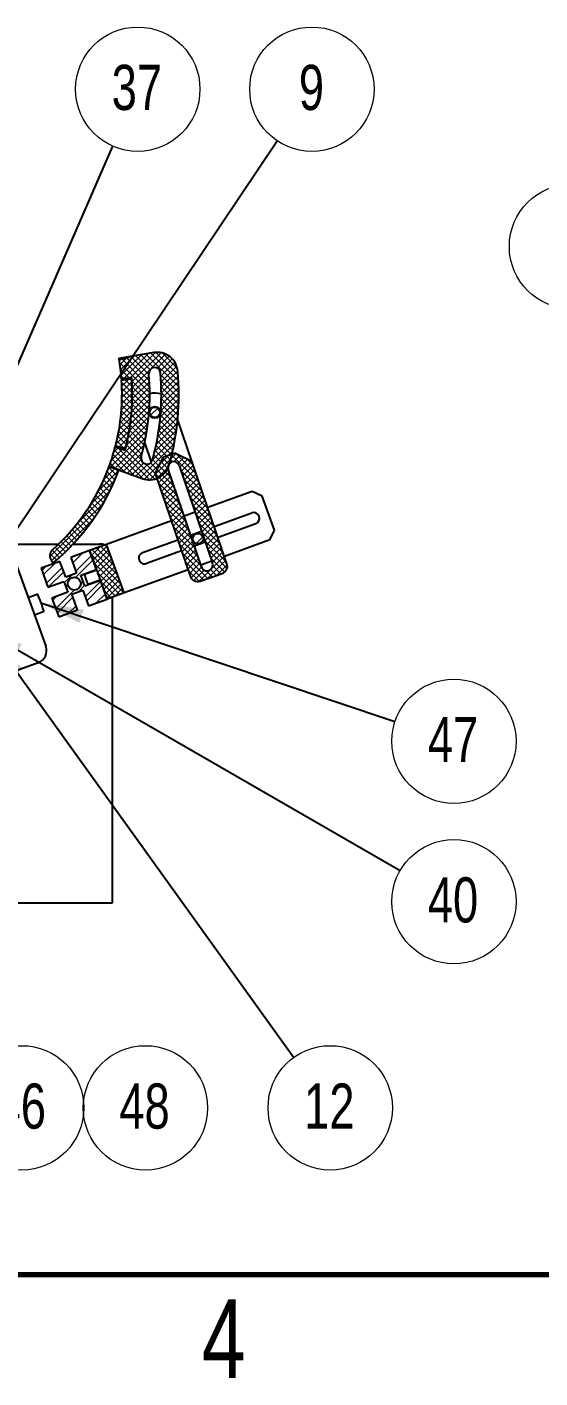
# Model space of a CAD drawing. Header units: millimetres. Extents: x 2 to 418, y 2 to 295.
# Drawn here: x 219.7 to 259.5, y 2 to 106.7 of the extents above; entities that cross this region are included whole.
import ezdxf

# ---------------------------------------------------------------- set-up
doc = ezdxf.new("R2010")
doc.units = ezdxf.units.MM
doc.styles.add('SLDTEXTSTYLE0', font='TXT', dxfattribs={"width": 0.75})
doc.dimstyles.new('SLDDIMSTYLE0', dxfattribs={"dimtxt": 0.18, "dimasz": 1.016, "dimexe": 0, "dimexo": 0.0625, "dimgap": 0, "dimtad": 0, "dimtih": 1, "dimtoh": 1, "dimdec": 0, "dimrnd": 1e-09, "dimzin": 0, "dimdsep": 46, "dimtxsty": 'Standard', "dimblk1": 'DOT', "dimblk2": 'DOT', "dimsah": 1, "dimcen": 0.09, "dimadec": 0, "dimazin": 0, "dimtfac": 1.016, "dimtdec": 0, "dimtofl": 0, "dimtmove": 0, "dimatfit": 3, "dimldrblk": 'DOT', "dimfxl": 1, "dimfrac": 2, "dimtolj": 1, "dimtzin": 0, "dimarcsym": 0})
doc.dimstyles.new('SLDDIMSTYLE1', dxfattribs={"dimtxt": 0.18, "dimasz": 3.302, "dimexe": 0, "dimexo": 0.0625, "dimgap": 0, "dimtad": 0, "dimtih": 1, "dimtoh": 1, "dimdec": 0, "dimrnd": 1e-09, "dimzin": 0, "dimdsep": 46, "dimtxsty": 'Standard', "dimsah": 1, "dimcen": 0.09, "dimadec": 0, "dimazin": 0, "dimtfac": 3.302, "dimtdec": 0, "dimtofl": 0, "dimtmove": 0, "dimatfit": 3, "dimfxl": 1, "dimfrac": 2, "dimtolj": 1, "dimtzin": 0, "dimarcsym": 0})
pattern_1 = [(45, (0, 0), (-0.2245064030267288, 0.2245064030267289), []), (135, (0, 0), (-0.2245064030267289, -0.2245064030267288), [])]
pattern_2 = [(45, (0, 0), (-2.245064030267288, 2.245064030267288), [])]

# ---------------------------------------------------------------- blocks, each defined once
blk = doc.blocks.new('SW_NOTE_6')
at = {"color": 0, "linetype": 'Continuous', "lineweight": 0}
blk.add_circle((-4.7843185209, -0.5628202665), 4.817309452555723, dxfattribs=at)
at = {"color": 0, "linetype": 'Continuous', "lineweight": 0, "insert": (-4.8548047144, 1.3249501029), "char_height": 3.5, "attachment_point": 2, "style": 'SLDTEXTSTYLE0'}
blk.add_mtext('10', dxfattribs=at)
blk = doc.blocks.new('SW_NOTE_49')
at = {"color": 0, "linetype": 'Continuous', "lineweight": 0}
blk.add_circle((2.6840148626, 4.0003168099), 4.81730945255568, dxfattribs=at)
at = {"color": 0, "linetype": 'Continuous', "lineweight": 0, "insert": (2.6487717658, 5.8880871793), "char_height": 3.5, "attachment_point": 2, "style": 'SLDTEXTSTYLE0'}
blk.add_mtext('9', dxfattribs=at)
blk = doc.blocks.new('_Dot')
at = {"color": 0, "linetype": 'ByBlock', "lineweight": -2}
blk.add_line((-0.5, 0), (-1, 0), dxfattribs=at)
at = {"color": 0, "linetype": 'ByBlock', "const_width": 0.5}
blk.add_lwpolyline([(-0.25, 0, 1), (0.25, 0, 1)], format="xyb", close=True, dxfattribs=at)
blk = doc.blocks.new('SW_NOTE_53')
at = {"color": 0, "linetype": 'Continuous', "lineweight": 0}
blk.add_circle((1.444442914, -4.5956561044), 4.817309452555674, dxfattribs=at)
at = {"color": 0, "linetype": 'Continuous', "lineweight": 0, "insert": (1.3739567205, -2.707885735), "char_height": 3.5, "attachment_point": 2, "style": 'SLDTEXTSTYLE0'}
blk.add_mtext('46', dxfattribs=at)
blk = doc.blocks.new('SW_NOTE_54')
at = {"color": 0, "linetype": 'Continuous', "lineweight": 0}
blk.add_circle((2.5861111935, 2.6239667198), 4.817309452555624, dxfattribs=at)
at = {"color": 0, "linetype": 'Continuous', "lineweight": 0, "insert": (2.515625, 4.5117370892), "char_height": 3.5, "attachment_point": 2, "style": 'SLDTEXTSTYLE0'}
blk.add_mtext('48', dxfattribs=at)
blk = doc.blocks.new('SW_NOTE_55')
at = {"color": 0, "linetype": 'Continuous', "lineweight": 0}
blk.add_circle((2.8134469783, -3.9103690954), 4.817309452555674, dxfattribs=at)
at = {"color": 0, "linetype": 'Continuous', "lineweight": 0, "insert": (2.7429607848, -2.022598726), "char_height": 3.5, "attachment_point": 2, "style": 'SLDTEXTSTYLE0'}
blk.add_mtext('12', dxfattribs=at)
blk = doc.blocks.new('SW_NOTE_56')
at = {"color": 0, "linetype": 'Continuous', "lineweight": 0}
blk.add_circle((4.566880843, -1.5329937142), 4.817309452555651, dxfattribs=at)
at = {"color": 0, "linetype": 'Continuous', "lineweight": 0, "insert": (4.4963946495, 0.3547766552), "char_height": 3.5, "attachment_point": 2, "style": 'SLDTEXTSTYLE0'}
blk.add_mtext('47', dxfattribs=at)
blk = doc.blocks.new('SW_NOTE_63')
at = {"color": 0, "linetype": 'Continuous', "lineweight": 0}
blk.add_circle((1.924797676, 4.4160643415), 4.81730945255568, dxfattribs=at)
at = {"color": 0, "linetype": 'Continuous', "lineweight": 0, "insert": (1.8543114824, 6.3038347109), "char_height": 3.5, "attachment_point": 2, "style": 'SLDTEXTSTYLE0'}
blk.add_mtext('37', dxfattribs=at)
blk = doc.blocks.new('SW_NOTE_64')
at = {"color": 0, "linetype": 'Continuous', "lineweight": 0}
blk.add_circle((4.1723899353, -2.4078273588), 4.817309452555651, dxfattribs=at)
at = {"color": 0, "linetype": 'Continuous', "lineweight": 0, "insert": (4.1019037418, -0.5200569894), "char_height": 3.5, "attachment_point": 2, "style": 'SLDTEXTSTYLE0'}
blk.add_mtext('40', dxfattribs=at)

msp = doc.modelspace()

# ---------------------------------------------------------------- hatches: boundary and pattern name
at = {"linetype": 'Continuous', "lineweight": 18}
h = msp.add_hatch(dxfattribs=at)
h.set_pattern_fill('ANSI37', scale=0.1, style=0)
h.set_pattern_definition(pattern_1)
edge = h.paths.add_edge_path(flags=0)
edge.add_arc((229.7909476525217, 79.89296690409647), 1.6, 4.952592892948532, 99.78322148499147)
edge.add_line((229.519074173006, 81.46969922479522), (226.8262994577256, 81.00538830671202))
edge.add_arc((210.8618847106508, 78.25266932661596), 16.2, 4.115138476594495, 9.783221484990179, ccw=False)
edge.add_line((227.0201187993646, 79.41519723351833), (227.8121748812381, 79.55177022065352))
edge.add_arc((210.8618847106508, 78.25266932661596), 17, -14.81624134687462, 4.382684316855091, ccw=False)
edge.add_line((227.2966506878631, 73.90543258653985), (226.542423506171, 74.18318495114679))
edge.add_arc((210.8618847106508, 78.25266932661596), 16.2, 339.78322148499126, 345.45130449338706, ccw=False)
edge.add_line((226.0638329282165, 72.65438651932142), (228.6279996973595, 71.71010421199567))
edge.add_arc((229.180916517833, 73.21153119644664), 1.6, 249.7832214849951, 344.613850077035)
edge.add_arc((210.8618847106508, 78.25266932661596), 20.6, 344.6138500770342, 364.9525928929497)
edge = h.paths.add_edge_path(flags=0)
edge.add_arc((210.8618847106508, 78.25266932661596), 19.25, -15.334636182536485, 4.901079152517013, ccw=False)
edge.add_arc((228.9925619762772, 73.28089480541155), 0.4499999999999965, 164.6653638174678, 344.6653638174634, ccw=False)
edge.add_arc((210.8618847106508, 78.25266932661596), 18.35, 344.6653638174651, 364.9010791525186)
edge.add_arc((229.5931460301338, 79.85886028078033), 0.4499999999999982, 4.901079152519912, 184.9010791525174, ccw=False)
h = msp.add_hatch(dxfattribs=at)
h.set_pattern_fill('ANSI37', scale=0.1, style=0)
h.set_pattern_definition(pattern_1)
h.paths.add_polyline_path([(227.6247565306518, 81.08217959276033), (227.6146656180749, 81.14132504646987), (226.8262994577255, 81.00538830671204), (226.8363852175318, 80.94624196451835)], flags=0)
h = msp.add_hatch(dxfattribs=at)
h.set_pattern_fill('ANSI37', scale=0.1, style=0)
h.set_pattern_definition(pattern_1)
edge = h.paths.add_edge_path(flags=0)
edge.add_arc((210.8618847106508, 78.25266932661596), 17, 345.5223919622591, 364.044051007725)
edge.add_line((227.8195568221228, 79.45156738725437), (227.0270213037323, 79.31491173163293))
edge.add_arc((210.8618847106508, 78.25266932661596), 16.2, -14.193168378927282, 3.7596113489083223, ccw=False)
edge.add_line((226.5673731019196, 74.28056227975536), (227.322056822058, 74.00264178989906))
h = msp.add_hatch(dxfattribs=at)
h.set_pattern_fill('ANSI31', style=0)
h.set_pattern_definition(pattern_2)
edge = h.paths.add_edge_path(flags=0)
edge.add_arc((229.6086910136696, 76.83942715448305), 0.4, 0, 360)
h = msp.add_hatch(dxfattribs=at)
h.set_pattern_fill('ANSI37', scale=0.1, style=0)
h.set_pattern_definition(pattern_1)
edge = h.paths.add_edge_path(flags=0)
edge.add_arc((232.9212661389627, 64.33955331354812), 0.6000000000000001, 198.8336051002792, 288.8336051002767)
edge.add_line((233.1149586598565, 63.77167726426467), (234.8185868077069, 64.35275482694625))
edge.add_arc((234.624894286813, 64.92063087622971), 0.6000000000000001, 288.8336051002792, 378.8336051002826)
edge.add_line((235.1927703360965, 65.11432339712358), (232.4810750435823, 73.0645880870919))
edge.add_line((232.4810750435823, 73.0645880870919), (231.2117940932868, 73.68822730107455))
edge.add_line((231.2117940932868, 73.68822730107455), (230.2653340111476, 73.36540643291808))
edge.add_line((230.2653340111476, 73.36540643291808), (229.641694797165, 72.09612548262257))
edge.add_line((229.641694797165, 72.09612548262257), (232.3533900896792, 64.14586079265425))
edge = h.paths.add_edge_path(flags=0)
edge.add_line((233.2180448286626, 64.86340673707416), (230.635477883411, 72.43508739418678))
edge.add_arc((231.0613849203736, 72.5803567848572), 0.4500000000000001, 18.833605100280977, 198.8336051002824, ccw=False)
edge.add_line((231.4872919573363, 72.72562617552764), (234.0698589025879, 65.15394551841497))
edge.add_arc((233.6439518656252, 65.00867612774452), 0.4500000000000001, -161.16639489972295, 18.83360510028149, ccw=False)
h = msp.add_hatch(dxfattribs=at)
h.set_pattern_fill('ANSI37', scale=0.1, style=0)
h.set_pattern_definition(pattern_1)
edge = h.paths.add_edge_path(flags=0)
edge.add_arc((210.8618847106508, 78.25266932661596), 17, 309.7832214849917, 339.7832214849923)
edge.add_line((226.814546420442, 72.37792810908472), (226.0638329282165, 72.6543865193215))
edge.add_arc((210.8618847106508, 78.25266932661596), 16.2, 311.8299345826635, 339.78322148499154, ccw=False)
edge.add_arc((222.0661719324082, 65.73452458179203), 0.6000000000000001, 131.8299345826635, 219.7832214849905)
edge.add_line((221.6050893680575, 65.35059376920759), (221.7399244005435, 65.18866333667866))
h = msp.add_hatch(dxfattribs=at)
h.set_pattern_fill('ANSI31', style=0)
h.set_pattern_definition(pattern_2)
edge = h.paths.add_edge_path(flags=0)
edge.add_arc((232.9464960189559, 67.05350712549524), 0.4, 0, 360)
h = msp.add_hatch(dxfattribs=at)
h.set_pattern_fill('ANSI32', scale=0.1, style=0)
h.set_pattern_definition([(45, (0, 0), (-0.6735192090801866, 0.6735192090801867), []), (45, (0.449013, 0), (-0.6735192090801866, 0.6735192090801867), [])])
h.paths.add_polyline_path([(223.6215601447241, 61.531152485882), (223.1769339584007, 62.75275289290369), (224.022657317108, 63.06057102189678), (224.4672835034314, 61.83897061487512), (225.9238070656496, 62.36910183702989), (225.3936758434948, 63.82562539924805), (224.1720754364731, 63.38099921292469), (223.86425730748, 64.22672257163201), (225.0858577145017, 64.67134875795536), (224.5557264923469, 66.12787232017354), (223.0992029301287, 65.59774109801874), (223.5438291164521, 64.37614069099706), (222.6981057577448, 64.06832256200396), (222.2534795714215, 65.28992296902567), (220.7969560092033, 64.75979174687089), (221.327087231358, 63.30326818465269), (222.5486876383797, 63.74789437097607), (222.8565057673728, 62.90217101226875), (221.6349053603512, 62.4575448259454), (222.1650365825059, 61.00102126372722)], flags=0)
edge = h.paths.add_edge_path(flags=0)
edge.add_arc((223.3603815374264, 63.56444679195037), 0.5, 0, 360)
h = msp.add_hatch(dxfattribs=at)
h.set_pattern_fill('ANSI37', scale=0.1, style=0)
h.set_pattern_definition(pattern_1)
h.paths.add_polyline_path([(225.9238070656496, 62.36910183702985), (227.2393767347499, 62.84793003768579), (225.8712961614472, 66.60670052082945), (224.5557264923469, 66.12787232017352)], flags=0)

# ---------------------------------------------------------------- linework, layer by layer
at = {"color": 7, "linetype": 'Continuous', "lineweight": 25}
for p, q in [((229.5190739694, 81.4696978549), (226.8263000312, 81.005389593)), ((227.6146668258, 81.1413239459), (226.8263000312, 81.005389593)), ((226.8263000312, 81.005389593), (226.8363851371, 80.9462409238)), ((226.8363851371, 80.9462409238), (227.6247578922, 81.0821782569)), ((227.6247578922, 81.0821782569), (227.6146668258, 81.1413239459)), ((227.812175757, 79.5517693977), (227.0201194349, 79.4151972751)), ((227.0201194349, 79.4151972751), (227.0270216527, 79.3149124603)), ((227.8195577922, 79.4515680293), (227.0270216527, 79.3149124603)), ((232.4810761276, 73.0645876149), (231.3709575, 76.3192813615)), ((229.3365466657, 72.9907672624), (228.8231957021, 74.4958352069)), ((226.5673744741, 74.2805611114), (226.5424239698, 74.1831850032)), ((226.5424239698, 74.1831850032), (227.2966492238, 73.905433319)), ((226.5673744741, 74.2805611114), (227.3220557037, 74.0026425342)), ((229.6416956249, 72.0961253862), (230.2653330627, 73.3654062967)), ((231.2117952171, 73.688228033), (230.2653330627, 73.3654062967)), ((231.2117952171, 73.688228033), (232.4810761276, 73.0645876149)), ((226.0638314548, 72.6543869595), (228.6279994312, 71.710104845)), ((226.8145459953, 72.3779286961), (226.0638314548, 72.6543869595)), ((233.218045837, 64.8634072165), (230.6354779067, 72.4350880603)), ((231.4872908655, 72.7256264309), (234.0698587957, 65.1539455871)), ((235.19276858, 65.1143233995), (232.4810761276, 73.0645876149)), ((229.6416956249, 72.0961253862), (232.3533910575, 64.1458611707)), ((237.1476101938, 70.7109417538), (233.710550076, 69.459956489)), ((237.9166352811, 70.3523393492), (237.1476101938, 70.7109417538)), ((238.8742911878, 67.7211995939), (237.9166352811, 70.3523393492)), ((232.723670012, 69.1007610182), (231.8777698341, 68.7928791861)), ((230.8908897701, 68.4336837153), (225.8712965312, 66.606700025)), ((234.2110264364, 67.9926391463), (237.1139216485, 69.0492059807)), ((237.421743876, 68.2034831266), (234.501628882, 67.1406488637)), ((232.3782461944, 67.3255618433), (233.2241463724, 67.6334436754)), ((238.515685803, 66.9521715264), (238.8742911878, 67.7211995939)), ((216.5000128808, 66.6403408865), (222.1576291385, 66.6403408865)), ((224.5557266536, 66.1278720717), (223.099203712, 65.5977409105)), ((223.2777553859, 66.6403408865), (225.3236848178, 66.6403408865)), ((225.8712965312, 66.606700025), (224.5557266536, 66.1278720717)), ((225.0858563247, 64.6713491301), (224.5557266536, 66.1278720717)), ((224.5557266536, 66.1278720717), (225.9238082233, 62.3691018442)), ((227.2393781009, 62.8479297976), (225.8712965312, 66.606700025)), ((228.6566901269, 65.9710254292), (231.3913661304, 66.9663663725)), ((231.6819655958, 66.1143745999), (228.9645063939, 65.125302575)), ((233.5147458377, 66.7814533929), (232.6688456598, 66.4735715608)), ((238.515685803, 66.9521715264), (235.0021052423, 65.673331521)), ((218.9033377233, 64.9219136457), (221.1606699291, 58.7199423234)), ((222.2534793678, 65.2899231533), (220.7969564262, 64.7597919921)), ((221.605088121, 65.3505932311), (221.7399257484, 65.1886638025)), ((222.6981061759, 64.0683229784), (222.2534793678, 65.2899231533)), ((223.099203712, 65.5977409105), (223.5438305202, 64.3761407356)), ((234.015222198, 65.3141360501), (233.1693220201, 65.006254218)), ((220.7969564262, 64.7597919921), (221.3270860973, 63.3032675604)), ((223.5438305202, 64.3761407356), (222.6981061759, 64.0683229784)), ((223.8642561498, 64.2267223219), (225.0858563247, 64.6713491301)), ((224.172075397, 63.3809994678), (223.8642561498, 64.2267223219)), ((225.1029598775, 64.6243642787), (224.1632658306, 64.2823438863)), ((224.4368809524, 63.5305892448), (225.3765749994, 63.8726096372)), ((232.1824419561, 64.6470587472), (227.2393781009, 62.8479297976)), ((233.1149596038, 63.7716766218), (234.8185885015, 64.3527548532)), ((221.3270860973, 63.3032675604), (222.5486862722, 63.7478943686)), ((222.8565055194, 62.9021715144), (221.6349053445, 62.4575447063)), ((222.5486862722, 63.7478943686), (222.8565055194, 62.9021715144)), ((223.1769341293, 62.7527531008), (224.0226584735, 63.0605708579)), ((224.0226584735, 63.0605708579), (224.4672823015, 61.838970683)), ((225.393675572, 63.8256247858), (224.172075397, 63.3809994678)), ((225.9238082233, 62.3691018442), (225.393675572, 63.8256247858)), ((227.2393781009, 62.8479297976), (225.9238082233, 62.3691018442)), ((220.5443459812, 62.7523284177), (219.7925913396, 62.4787132959)), ((221.6349053445, 62.4575447063), (222.1650379958, 61.0010210196)), ((223.6215609374, 61.5311529259), (223.1769341293, 62.7527531008)), ((224.4672823015, 61.838970683), (225.9238082233, 62.3691018442)), ((226.3236838642, 38.8241622369), (226.3236838642, 62.514645956)), ((220.271419293, 61.1631426732), (221.0231739345, 61.4367585401)), ((222.1650379958, 61.0010210196), (223.6215609374, 61.5311529259)), ((220.5629992547, 57.4382293741), (214.094154841, 55.083762459)), ((186.3236851307, 38.8241622369), (226.3236838642, 38.8241622369))]:
    msp.add_line(p, q, dxfattribs=at)
at = {"color": 7, "linetype": 'Continuous', "lineweight": 70}
msp.add_line((410, 10), (10, 10), dxfattribs=at)
at = {"color": 7, "linetype": 'Continuous', "lineweight": 25, "flags": 128}
for points in [[(224.4368809524, 63.5305892448), (224.4368302884, 63.5307293157), (224.4249957862, 63.5632496099), (224.3941414419, 63.6480223159), (224.3489641013, 63.772140048), (224.2963451209, 63.9167081336), (224.2442953649, 64.0597175578), (224.2007362905, 64.1793947438), (224.1723018947, 64.2575230221), (224.1632658306, 64.2823438863)], [(221.0231739345, 61.4367585401), (221.0221546951, 61.4395525078), (221.0036772552, 61.4903252343), (220.9636706176, 61.6002421598), (220.9060537877, 61.7585446457), (220.836465365, 61.9497384648), (220.76171518, 62.1551047782), (220.6891256633, 62.3545448999), (220.6257987085, 62.5285338382), (220.5779361787, 62.660039566), (220.5502170387, 62.7361919502), (220.5443459812, 62.7523284177)]]:
    msp.add_lwpolyline(points, dxfattribs=at)
at = {"color": 7, "linetype": 'Continuous', "lineweight": 25}
for centre, radius in [((229.6086910137, 76.8394271545), 0.4499999999999993), ((229.6086910137, 76.8394271545), 0.4000000000000031), ((232.946496019, 67.0535071255), 0.4000000000000166), ((223.3603815374, 63.564446792), 0.4999999999999987)]:
    msp.add_circle(centre, radius, dxfattribs=at)
for centre, radius, start, end in [((210.8618847107, 78.2526693266), 16.2, 4.1151384766, 9.783221485), ((229.7909476525, 79.8929669041), 1.600000000000011, 4.9525928929, 99.783221485), ((210.8618847107, 78.2526693266), 18.35000000000001, 344.6653638175, 4.9010791525), ((229.5931460301, 79.8588602808), 0.4500000000000807, 4.9010791525, 184.9010791525), ((210.8618847107, 78.2526693266), 19.25000000000012, 344.6653638175, 4.9010791525), ((210.8618847107, 78.2526693266), 20.60000000000007, 344.613850077, 4.9525928929), ((210.8618847107, 78.2526693266), 16.20000000000002, 345.8068316211, 3.7596113489), ((210.8618847107, 78.2526693266), 17.00000000000004, 345.1837586531, 4.3826843169), ((210.8618847107, 78.2526693266), 17.00000000000001, 345.5223919623, 4.0440510077), ((229.6086910137, 76.8394271545), 1.500000000000007, 70.3993373999, 105.3406725643), ((210.8618847107, 78.2526693266), 16.20000000000005, 339.783221485, 345.4513044934), ((228.9925619763, 73.2808948054), 0.4500000000000157, 164.6653638175, 344.6653638175), ((210.8618847107, 78.2526693266), 16.20000000000002, 311.8299345827, 339.783221485), ((210.8618847107, 78.2526693266), 17.00000000000002, 309.783221485, 339.783221485), ((229.1809165178, 73.2115311964), 1.60000000000004, 249.783221485, 344.613850077), ((231.0613849204, 72.5803567849), 0.4500000000000446, 18.8336051003, 198.8336051003), ((237.2678323251, 68.6263449132), 0.4500000000000164, 290, 110), ((222.0661719324, 65.7345245818), 0.6000000000000084, 131.8299345827, 219.783221485), ((225.3236851755, 65.6403409803), 1, 66.1194900481, 90), ((228.810598738, 65.5481636232), 0.4499999999999933, 110, 290), ((233.6439518656, 65.0086761277), 0.4500000000000761, 198.8336051003, 18.8336051003), ((234.6248942868, 64.9206308762), 0.6000000000000086, 288.8336051003, 18.8336051003), ((232.921266139, 64.3395533135), 0.6000000000000624, 198.8336051003, 288.8336051003), ((220.2209786175, 58.3779220403), 1.000000000000048, 290, 20)]:
    msp.add_arc(centre, radius, start, end, dxfattribs=at)

# ---------------------------------------------------------------- block references
at = {"color": 7, "linetype": 'Continuous', "lineweight": 0}
for name, p in [('SW_NOTE_63', (226.3592259927, 97.4691900964)), ('SW_NOTE_49', (239.0911330664, 97.884937628)), ('SW_NOTE_6', (266.6778096451, 90.258725592)), ('SW_NOTE_56', (248.2141842458, 52.8857037733)), ('SW_NOTE_64', (248.6086751535, 41.334501915)), ('SW_NOTE_53', (217.8454979144, 27.5459992997)), ('SW_NOTE_54', (226.2896284514, 20.3263764755)), ('SW_NOTE_55', (240.3818192939, 26.8607122906))]:
    msp.add_blockref(name, p, dxfattribs=at)

# ---------------------------------------------------------------- texts
at = {"color": 7, "linetype": 'Continuous', "lineweight": 0, "insert": (234.9386166697, 8.1136904019), "char_height": 6.096, "attachment_point": 2, "style": 'SLDTEXTSTYLE0'}
msp.add_mtext('4', dxfattribs=at)

# ---------------------------------------------------------------- leaders
at = {"color": 7, "linetype": 'Continuous', "lineweight": 0}
for points, dimstyle in [([(210.4630357927, 60.9985523848), (226.3592259927, 97.4691900964)], 'SLDDIMSTYLE1'), ([(213.265358537, 59.3936157582), (239.0911330664, 97.884937628)], 'SLDDIMSTYLE0'), ([(220.7842133652, 62.0932952094), (248.2141842458, 52.8857037733)], 'SLDDIMSTYLE1'), ([(216.1597022558, 60.0603463158), (248.6086751535, 41.334501915)], 'SLDDIMSTYLE1'), ([(217.0173952866, 59.3345858958), (240.3818192939, 26.8607122906)], 'SLDDIMSTYLE1')]:
    msp.add_leader(points, dimstyle=dimstyle, dxfattribs=at)

doc.saveas('drawing.dxf')
